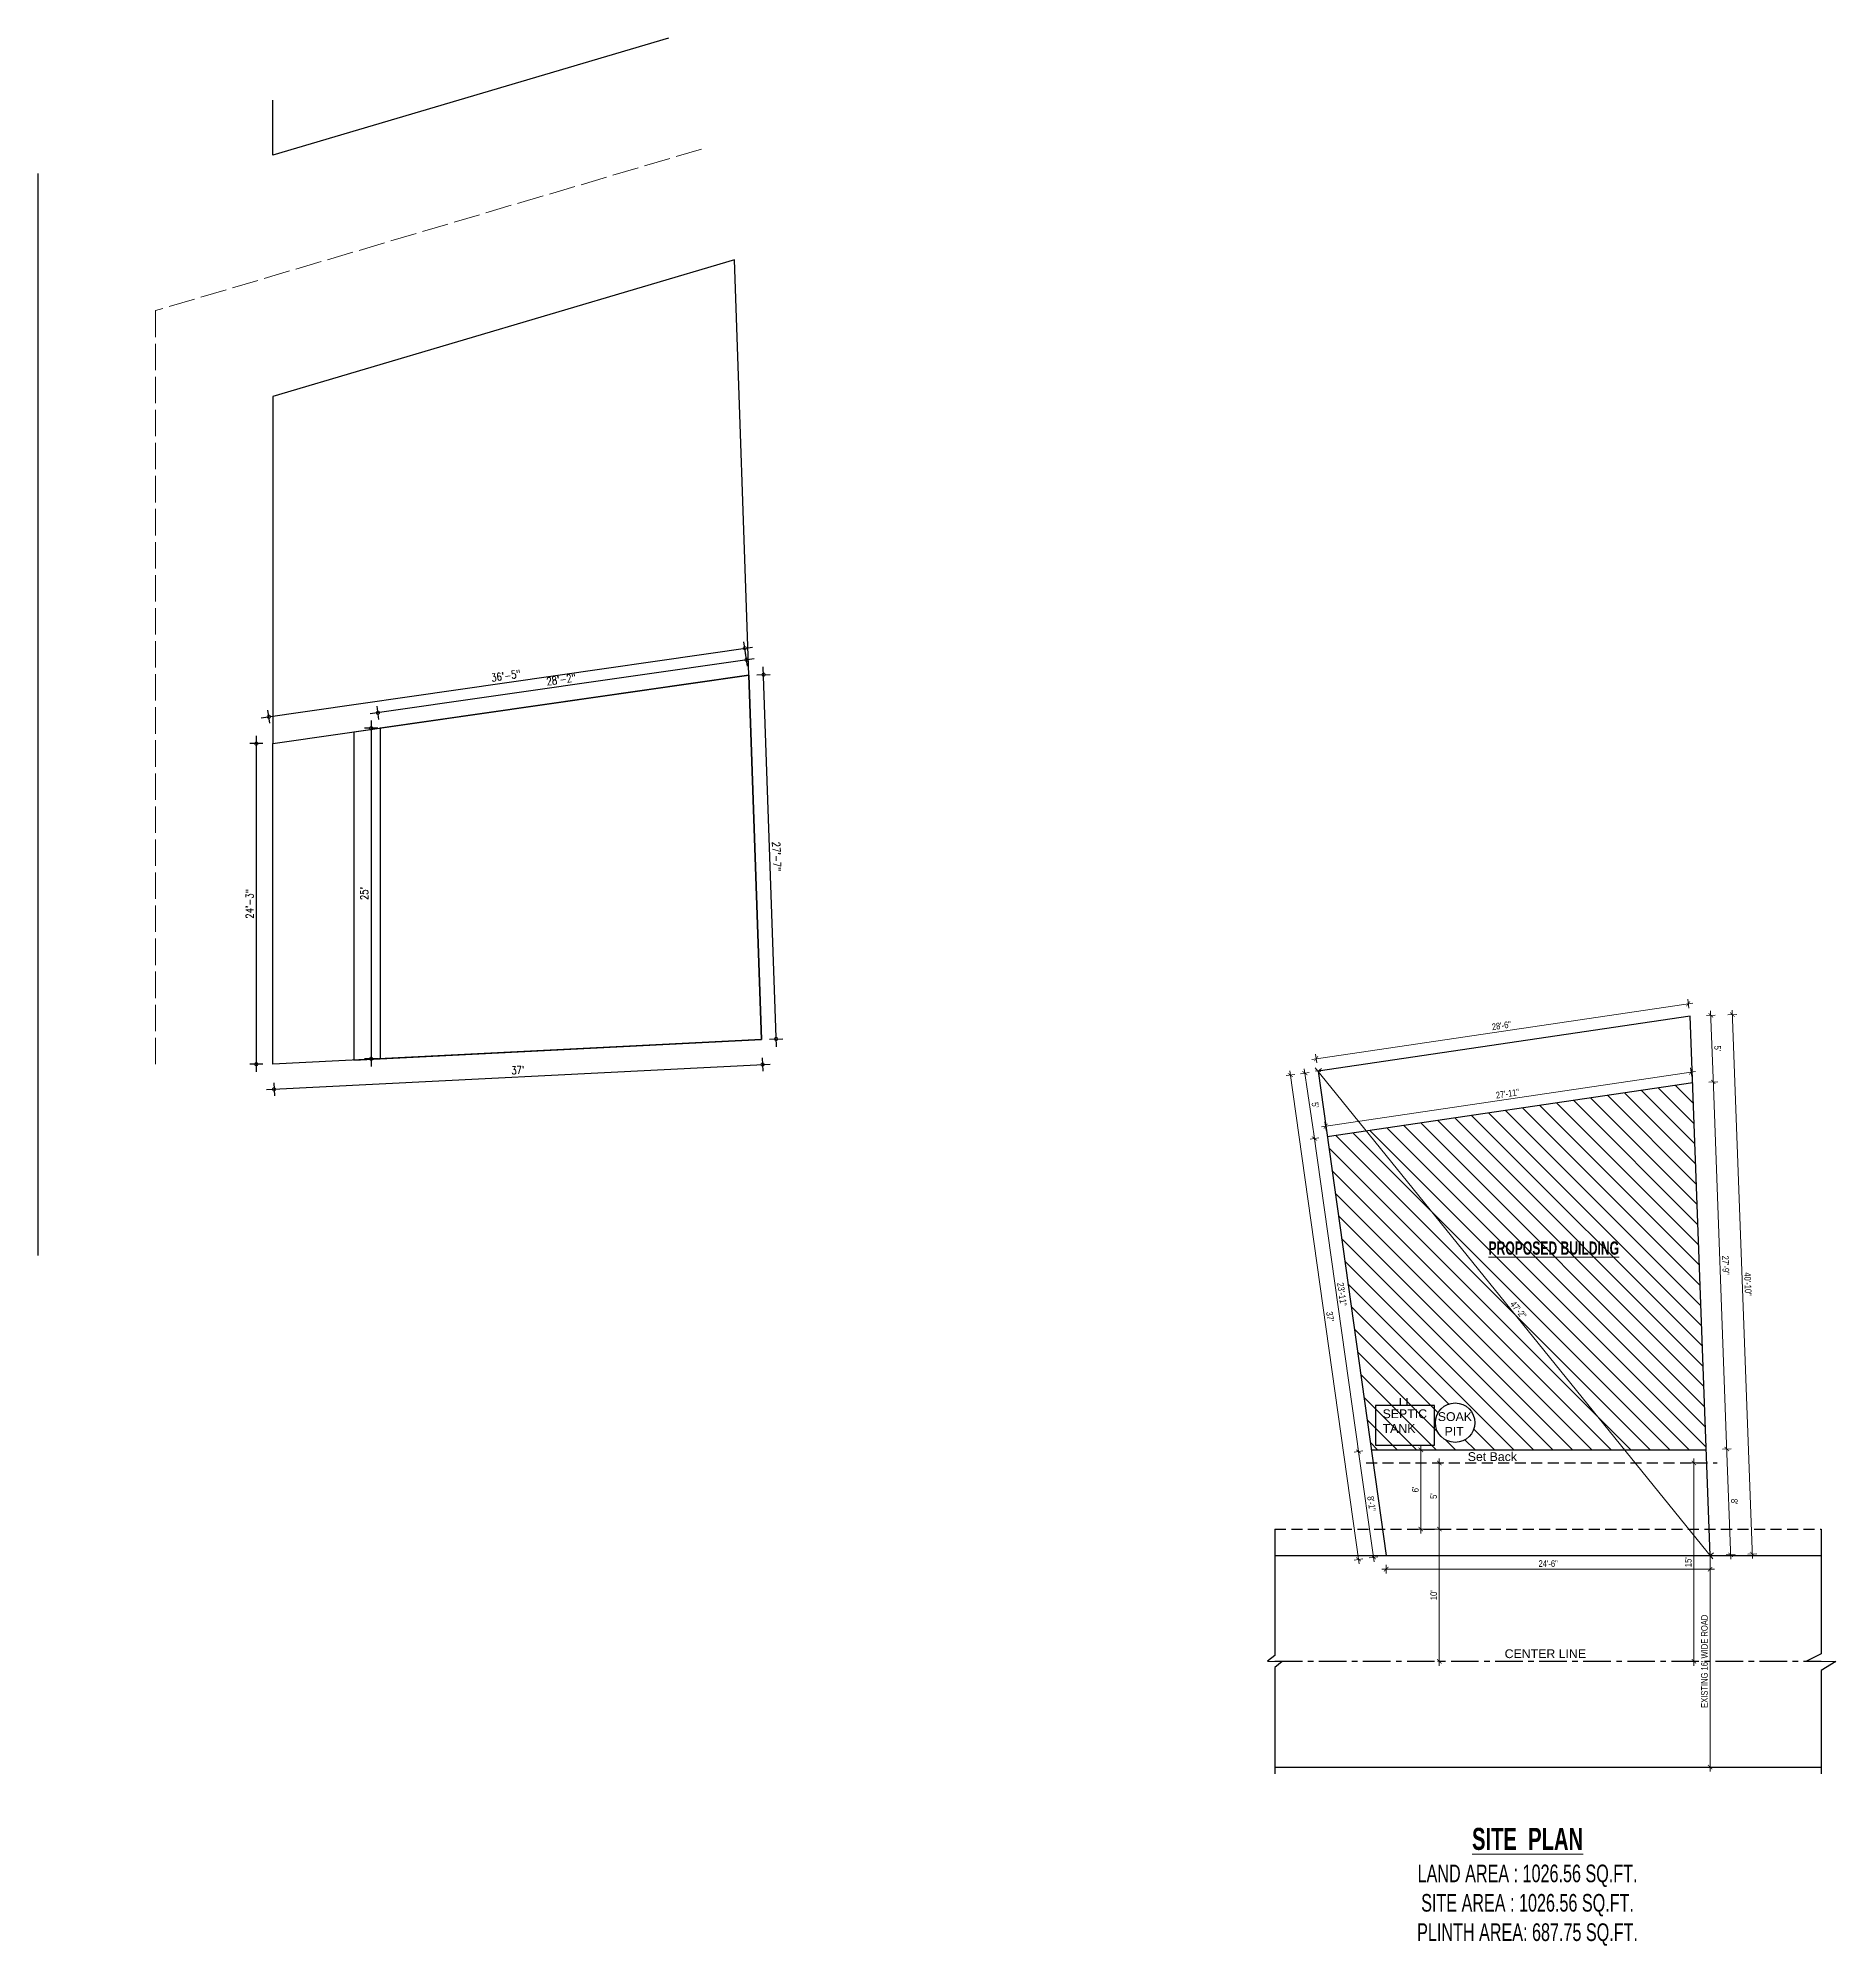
# Model space of a CAD drawing. Header units: inches. Extents: x -9985691 to 3643, y -3270716 to 4788.
# Drawn here: x -4976962 to -4975330, y -3267119 to -3265387 of the extents above; entities that cross this region are included whole.
import ezdxf

# ---------------------------------------------------------------- set-up
doc = ezdxf.new("R2010")
doc.units = ezdxf.units.IN
doc.header["$LTSCALE"] = 2
doc.header["$MEASUREMENT"] = 0
doc.header["$PDMODE"] = 34
for name, pattern in [('ACAD_ISO02W100', [15, 12, -3]), ('CENTER', [2, 1.25, -0.25, 0.25, -0.25]), ('HIDDEN', [0.375, 0.25, -0.125])]:
    doc.linetypes.add(name, pattern=pattern)
doc.layers.get('0').update_dxf_attribs({"linetype": 'CONTINUOUS'})
doc.layers.get('DEFPOINTS').update_dxf_attribs({"color": 141, "linetype": 'CONTINUOUS'})
doc.layers.add('A-Hatch', color=7, linetype='CONTINUOUS')
doc.layers.add('furniture', color=31, linetype='CONTINUOUS')
for name, color, linetype, lineweight in [('DIM 1-100', 4, 'CONTINUOUS', 13), ('HATCH', 60, 'ACAD_ISO02W100', 13), ('Text-100.w', 254, 'CONTINUOUS', 9), ('TEXTLAYER', 7, 'CONTINUOUS', 18), ('Toilet', 7, 'CONTINUOUS', 25), ('window', 4, 'CONTINUOUS', 13)]:
    doc.layers.add(name, color=color, linetype=linetype, lineweight=lineweight)
doc.styles.add('Arial', font='arial.ttf', dxfattribs={"width": 0.8, "height": 12})
doc.styles.add('ROMANS', font='Romans.shx', dxfattribs={"width": 0.8})
doc.styles.get("Standard").update_dxf_attribs({"font": 'ARIALN.TTF'})
doc.dimstyles.new('1 by 96', dxfattribs={"dimtxt": 6, "dimasz": 4, "dimexe": 4, "dimexo": 4, "dimgap": 2, "dimtad": 1, "dimdec": 0, "dimzin": 0, "dimdsep": 46, "dimlunit": 4, "dimtxsty": 'Standard', "dimblk": 'ARCHTICK', "dimcen": 0, "dimdle": 4, "dimadec": 0, "dimazin": 0, "dimtfac": 1, "dimtdec": 0, "dimtix": 1, "dimtofl": 0, "dimtmove": 1, "dimatfit": 3, "dimldrblk": 'ARCHTICK', "dimfxl": 4, "dimfxlon": 1, "dimtolj": 1, "dimtzin": 0, "dimlwd": -1, "dimlwe": -1, "dimarcsym": 0})
doc.dimstyles.new('8 SCALE', dxfattribs={"dimscale": 0, "dimtxt": 7, "dimasz": 6, "dimexe": 6, "dimexo": 2, "dimgap": 2, "dimtad": 1, "dimdec": 0, "dimzin": 0, "dimdsep": 46, "dimlunit": 4, "dimtxsty": 'ROMANS', "dimblk": 'DOTSMALL', "dimcen": 0, "dimdle": 7, "dimclrd": 8, "dimclre": 8, "dimclrt": 3, "dimadec": 0, "dimazin": 0, "dimtfac": 1, "dimtdec": 0, "dimtofl": 0, "dimtmove": 2, "dimatfit": 3, "dimfxl": 6, "dimfxlon": 1, "dimtolj": 1, "dimtzin": 0, "dimarcsym": 0})

# ---------------------------------------------------------------- blocks, each defined once
blk = doc.blocks.new('site')
at = {"ltscale": 0.5}
for p, q in [((-4984350.9, -3260666.1), (-4984710.3, -3260772.5)), ((-4984710.3, -3260772.5), (-4984710.3, -3260722.4)), ((-4984923.3, -3261771.1), (-4984923.3, -3260789))]:
    blk.add_line(p, q, dxfattribs=at)
at = {"layer": 'HATCH', "transparency": 33554661}
for p in [(-4984321.1, -3260766.8), (-4984816.8, -3261597.5)]:
    blk.add_line(p, (-4984816.8, -3260913.5), dxfattribs=at)
at = {"layer": 'window'}
for p, q in [((-4984291.3, -3260867.5), (-4984710.3, -3260991.5)), ((-4984266.8, -3261575), (-4984291.3, -3260867.5)), ((-4984710.3, -3261597.5), (-4984710.3, -3260991.5)), ((-4984710.3, -3261597.5), (-4984266.8, -3261575))]:
    blk.add_line(p, q, dxfattribs=at)
blk = doc.blocks.new('_DOTSMALL')
at = {"color": 0, "linetype": 'ByBlock', "const_width": 0.5}
blk.add_lwpolyline([(-0.0625, 0, 1), (0.0625, 0, 1)], format="xyb", close=True, dxfattribs=at)
blk = doc.blocks.new('*D614')
at = {"color": 8, "lineweight": -2, "ltscale": 0.5, "transparency": 16777216}
for p, q in [((-4976654.1, -3266013.3), (-4976666.1, -3266013.3)), ((-4976660.1, -3266006.3), (-4976660.1, -3266320.4)), ((-4976654.1, -3266313.4), (-4976666.1, -3266313.4))]:
    blk.add_line(p, q, dxfattribs=at)
at = {"layer": 'DEFPOINTS', "color": 0, "ltscale": 0.5, "transparency": 16777216}
for p in [(-4976651.9, -3266013.3), (-4976660.1, -3266313.4), (-4976651.9, -3266313.4)]:
    blk.add_point(p, dxfattribs=at)
at = {"color": 8, "lineweight": -2, "ltscale": 0.5, "transparency": 16777216, "xscale": 6, "yscale": 6, "zscale": 6}
for p, rotation in [((-4976660.1, -3266013.3), 90), ((-4976660.1, -3266313.4), 270)]:
    blk.add_blockref('_DOTSMALL', p, dxfattribs=dict(at, rotation=rotation))
at = {"color": 3, "ltscale": 0.5, "transparency": 16777216, "insert": (-4976666.3, -3266163.3), "char_height": 7, "attachment_point": 5, "rotation": 90, "style": 'ROMANS'}
blk.add_mtext("\\A1;25'", dxfattribs=at)
blk = doc.blocks.new('*D615')
at = {"color": 8, "lineweight": -2, "ltscale": 0.5, "transparency": 16777216}
for p, q in [((-4976312.4, -3265950.2), (-4976660.8, -3266000.3)), ((-4976318.4, -3265957.1), (-4976320.2, -3265945.2)), ((-4976653, -3266005.3), (-4976654.7, -3265993.4))]:
    blk.add_line(p, q, dxfattribs=at)
at = {"layer": 'DEFPOINTS', "color": 0, "ltscale": 0.5, "transparency": 16777216}
for p in [(-4976317.3, -3265965.2), (-4976653.9, -3265999.3), (-4976651.9, -3266013.3)]:
    blk.add_point(p, dxfattribs=at)
at = {"color": 8, "lineweight": -2, "ltscale": 0.5, "transparency": 16777216, "xscale": 6, "yscale": 6, "zscale": 6}
for p, rotation in [((-4976319.3, -3265951.2), 8.186252938484069), ((-4976653.9, -3265999.3), 188.1862529384841)]:
    blk.add_blockref('_DOTSMALL', p, dxfattribs=dict(at, rotation=rotation))
at = {"color": 3, "ltscale": 0.5, "transparency": 16777216, "insert": (-4976487.5, -3265969.1), "char_height": 7, "attachment_point": 5, "rotation": 8.1863, "style": 'ROMANS'}
blk.add_mtext('\\A1;28\'-2"', dxfattribs=at)
blk = doc.blocks.new('*D616')
at = {"color": 8, "lineweight": -2, "ltscale": 0.5, "transparency": 16777216}
for p, q in [((-4976764.3, -3266020.3), (-4976764.3, -3266325.3)), ((-4976758.3, -3266027.3), (-4976770.3, -3266027.3)), ((-4976758.3, -3266318.3), (-4976770.3, -3266318.3))]:
    blk.add_line(p, q, dxfattribs=at)
at = {"layer": 'DEFPOINTS', "color": 0, "ltscale": 0.5, "transparency": 16777216}
for p in [(-4976749.4, -3266027.3), (-4976764.3, -3266318.3), (-4976749.4, -3266318.3)]:
    blk.add_point(p, dxfattribs=at)
at = {"color": 8, "lineweight": -2, "ltscale": 0.5, "transparency": 16777216, "xscale": 6, "yscale": 6, "zscale": 6}
for p, rotation in [((-4976764.3, -3266027.3), 90), ((-4976764.3, -3266318.3), 270)]:
    blk.add_blockref('_DOTSMALL', p, dxfattribs=dict(at, rotation=rotation))
at = {"color": 3, "ltscale": 0.5, "transparency": 16777216, "insert": (-4976770.4, -3266172.8), "char_height": 7, "attachment_point": 5, "rotation": 90, "style": 'ROMANS'}
blk.add_mtext('\\A1;24\'-3"', dxfattribs=at)
blk = doc.blocks.new('*D617')
at = {"color": 8, "lineweight": -2, "ltscale": 0.5, "transparency": 16777216}
for p, q in [((-4976309.8, -3265964.9), (-4976297.8, -3265964.5)), ((-4976292.1, -3266302.4), (-4976304.1, -3265957.7)), ((-4976298.4, -3266295.6), (-4976286.4, -3266295.2))]:
    blk.add_line(p, q, dxfattribs=at)
at = {"layer": 'DEFPOINTS', "color": 0, "ltscale": 0.5, "transparency": 16777216}
for p in [(-4976317.3, -3265965.2), (-4976303.8, -3265964.7), (-4976305.8, -3266295.9)]:
    blk.add_point(p, dxfattribs=at)
at = {"color": 8, "lineweight": -2, "ltscale": 0.5, "transparency": 16777216, "xscale": 6, "yscale": 6, "zscale": 6}
for p, rotation in [((-4976303.8, -3265964.7), 91.98281161531402), ((-4976292.4, -3266295.4), 271.982811615314)]:
    blk.add_blockref('_DOTSMALL', p, dxfattribs=dict(at, rotation=rotation))
at = {"color": 3, "ltscale": 0.5, "transparency": 16777216, "insert": (-4976291.9, -3266129.8), "char_height": 7, "attachment_point": 5, "rotation": 271.9828, "style": 'ROMANS'}
blk.add_mtext('\\A1;27\'-7"', dxfattribs=at)
blk = doc.blocks.new('*D618')
at = {"color": 8, "lineweight": -2, "ltscale": 0.5, "transparency": 16777216}
for p, q in [((-4976305, -3266312.6), (-4976304.4, -3266324.6)), ((-4976755.2, -3266341.4), (-4976297.7, -3266318.3)), ((-4976748.5, -3266335.1), (-4976747.9, -3266347.1))]:
    blk.add_line(p, q, dxfattribs=at)
at = {"layer": 'DEFPOINTS', "color": 0, "ltscale": 0.5, "transparency": 16777216}
for p in [(-4976305.8, -3266295.9), (-4976749.4, -3266318.3), (-4976304.7, -3266318.6)]:
    blk.add_point(p, dxfattribs=at)
at = {"color": 8, "lineweight": -2, "ltscale": 0.5, "transparency": 16777216, "xscale": 6, "yscale": 6, "zscale": 6}
for p, rotation in [((-4976304.7, -3266318.6), 2.897018458875112), ((-4976748.2, -3266341.1), 182.8970184588751)]:
    blk.add_blockref('_DOTSMALL', p, dxfattribs=dict(at, rotation=rotation))
at = {"color": 3, "ltscale": 0.5, "transparency": 16777216, "insert": (-4976526.8, -3266323.7), "char_height": 7, "attachment_point": 5, "rotation": 2.897, "style": 'ROMANS'}
blk.add_mtext("\\A1;37'", dxfattribs=at)
blk = doc.blocks.new('*D619')
at = {"color": 8, "lineweight": -2, "ltscale": 0.5, "transparency": 16777216}
for p, q in [((-4976319.9, -3265946.7), (-4976321.7, -3265934.8)), ((-4976759.8, -3266003.9), (-4976313.9, -3265939.7)), ((-4976752, -3266008.8), (-4976753.7, -3265997))]:
    blk.add_line(p, q, dxfattribs=at)
at = {"layer": 'DEFPOINTS', "color": 0, "ltscale": 0.5, "transparency": 16777216}
for p in [(-4976320.8, -3265940.7), (-4976317.3, -3265965.2), (-4976749.4, -3266027.3)]:
    blk.add_point(p, dxfattribs=at)
at = {"color": 8, "lineweight": -2, "ltscale": 0.5, "transparency": 16777216, "xscale": 6, "yscale": 6, "zscale": 6}
for p, rotation in [((-4976320.8, -3265940.7), 8.18625293848243), ((-4976752.9, -3266002.9), 188.1862529384825)]:
    blk.add_blockref('_DOTSMALL', p, dxfattribs=dict(at, rotation=rotation))
at = {"color": 3, "ltscale": 0.5, "transparency": 16777216, "insert": (-4976537.7, -3265965.7), "char_height": 7, "attachment_point": 5, "rotation": 8.1863, "style": 'ROMANS'}
blk.add_mtext('\\A1;36\'-5"', dxfattribs=at)
blk = doc.blocks.new('_ArchTick')
at = {"color": 0, "linetype": 'ByBlock', "const_width": 0.15}
blk.add_lwpolyline([(-0.5, -0.5), (0.5, 0.5)], dxfattribs=at)
blk = doc.blocks.new('*D1259')
at = {"layer": 'DEFPOINTS', "color": 0, "ltscale": 0.5, "transparency": 16777216}
for p in [(-4975680.9, -3266307), (-4975812.4, -3266326.4), (-4975672.1, -3266366.3)]:
    blk.add_point(p, dxfattribs=at)
at = {"layer": 'DIM 1-100', "color": 0, "ltscale": 0.5, "transparency": 16777216}
for p, q in [((-4975808.4, -3266325.8), (-4975816.3, -3266327)), ((-4975803, -3266389.7), (-4975813, -3266322.5)), ((-4975799.7, -3266385.2), (-4975807.6, -3266386.4))]:
    blk.add_line(p, q, dxfattribs=at)
at = {"layer": 'DIM 1-100', "color": 0, "ltscale": 0.5, "transparency": 16777216, "xscale": 4, "yscale": 4, "zscale": 4}
for p, rotation in [((-4975812.4, -3266326.4), 98.40388065627104), ((-4975803.6, -3266385.8), 278.403880656271)]:
    blk.add_blockref('_ArchTick', p, dxfattribs=dict(at, rotation=rotation))
at = {"layer": 'DIM 1-100', "color": 0, "ltscale": 0.5, "transparency": 16777216, "insert": (-4975803, -3266355.4), "char_height": 6, "attachment_point": 5, "rotation": 278.4039}
blk.add_mtext("\\A1;5'", dxfattribs=at)
blk = doc.blocks.new('*D1260')
at = {"layer": 'DEFPOINTS', "color": 0, "ltscale": 0.5, "transparency": 16777216}
for p in [(-4975696, -3266680.3), (-4975702, -3266740.3), (-4975690.3, -3266740.3)]:
    blk.add_point(p, dxfattribs=at)
at = {"layer": 'DIM 1-100', "color": 0, "ltscale": 0.5, "transparency": 16777216}
for p, q in [((-4975692, -3266680.3), (-4975686.3, -3266680.3)), ((-4975690.3, -3266676.3), (-4975690.3, -3266744.3)), ((-4975694.3, -3266740.3), (-4975686.3, -3266740.3))]:
    blk.add_line(p, q, dxfattribs=at)
at = {"layer": 'DIM 1-100', "color": 0, "ltscale": 0.5, "transparency": 16777216, "xscale": 4, "yscale": 4, "zscale": 4}
for p, rotation in [((-4975690.3, -3266680.3), 90), ((-4975690.3, -3266740.3), 270)]:
    blk.add_blockref('_ArchTick', p, dxfattribs=dict(at, rotation=rotation))
at = {"layer": 'DIM 1-100', "color": 0, "ltscale": 0.5, "transparency": 16777216, "insert": (-4975695.4, -3266710.3), "char_height": 6, "attachment_point": 5, "rotation": 90}
blk.add_mtext("\\A1;5'", dxfattribs=at)
blk = doc.blocks.new('*D1261')
at = {"layer": 'DEFPOINTS', "color": 0, "ltscale": 0.5, "transparency": 16777216}
for p in [(-4975444.5, -3266764.3), (-4975444.5, -3266956.3), (-4975444.5, -3266956.3)]:
    blk.add_point(p, dxfattribs=at)
at = {"layer": 'DIM 1-100', "color": 0, "ltscale": 0.5, "transparency": 16777216}
for p, q in [((-4975444.5, -3266764.3), (-4975448.5, -3266764.3)), ((-4975444.5, -3266760.3), (-4975444.5, -3266960.3)), ((-4975444.5, -3266956.3), (-4975448.5, -3266956.3))]:
    blk.add_line(p, q, dxfattribs=at)
at = {"layer": 'DIM 1-100', "color": 0, "ltscale": 0.5, "transparency": 16777216, "xscale": 4, "yscale": 4, "zscale": 4}
for p, rotation in [((-4975444.5, -3266764.3), 90), ((-4975444.5, -3266956.3), 270)]:
    blk.add_blockref('_ArchTick', p, dxfattribs=dict(at, rotation=rotation))
at = {"layer": 'DIM 1-100', "color": 0, "ltscale": 0.5, "transparency": 16777216, "insert": (-4975449.6, -3266860.3), "char_height": 6, "attachment_point": 5, "rotation": 90}
blk.add_mtext("\\A1;EXISTING 16' WIDE ROAD", dxfattribs=at)
blk = doc.blocks.new('*D1262')
at = {"layer": 'DEFPOINTS', "color": 0, "ltscale": 0.5, "transparency": 16777216}
for p in [(-4975800.4, -3266324.7), (-4975763.6, -3266767.8), (-4975738.5, -3266764.3)]:
    blk.add_point(p, dxfattribs=at)
at = {"layer": 'DIM 1-100', "color": 0, "ltscale": 0.5, "transparency": 16777216}
for p, q in [((-4975821.5, -3266327.6), (-4975829.5, -3266328.7)), ((-4975826.1, -3266324.2), (-4975763, -3266771.8)), ((-4975759.6, -3266767.3), (-4975767.5, -3266768.4))]:
    blk.add_line(p, q, dxfattribs=at)
at = {"layer": 'DIM 1-100', "color": 0, "ltscale": 0.5, "transparency": 16777216, "xscale": 4, "yscale": 4, "zscale": 4}
for p, rotation in [((-4975825.5, -3266328.2), 98.01894551891075), ((-4975763.6, -3266767.8), 278.0189455189108)]:
    blk.add_blockref('_ArchTick', p, dxfattribs=dict(at, rotation=rotation))
at = {"layer": 'DIM 1-100', "color": 0, "ltscale": 0.5, "transparency": 16777216, "insert": (-4975789.5, -3266547.3), "char_height": 6, "attachment_point": 5, "rotation": 278.0189}
blk.add_mtext("\\A1;37'", dxfattribs=at)
blk = doc.blocks.new('*D1263')
at = {"layer": 'DEFPOINTS', "color": 0, "ltscale": 0.5, "transparency": 16777216}
for p in [(-4975462.6, -3266274.7), (-4975802.1, -3266313.3), (-4975800.4, -3266324.7)]:
    blk.add_point(p, dxfattribs=at)
at = {"layer": 'DIM 1-100', "color": 0, "ltscale": 0.5, "transparency": 16777216}
for p, q in [((-4975460.3, -3266262.8), (-4975806.1, -3266313.9)), ((-4975463.7, -3266267.3), (-4975464.8, -3266259.4)), ((-4975801.5, -3266317.2), (-4975802.7, -3266309.3))]:
    blk.add_line(p, q, dxfattribs=at)
at = {"layer": 'DIM 1-100', "color": 0, "ltscale": 0.5, "transparency": 16777216, "xscale": 4, "yscale": 4, "zscale": 4}
for p, rotation in [((-4975464.3, -3266263.4), 8.403880655819602), ((-4975802.1, -3266313.3), 188.4038806558196)]:
    blk.add_blockref('_ArchTick', p, dxfattribs=dict(at, rotation=rotation))
at = {"layer": 'DIM 1-100', "color": 0, "ltscale": 0.5, "transparency": 16777216, "insert": (-4975633.9, -3266283.3), "char_height": 6, "attachment_point": 5, "rotation": 8.4039}
blk.add_mtext('\\A1;28\'-6"', dxfattribs=at)
blk = doc.blocks.new('*D1264')
at = {"layer": 'DEFPOINTS', "color": 0, "ltscale": 0.5, "transparency": 16777216}
for p in [(-4975738.5, -3266764.3), (-4975444.5, -3266764.3), (-4975444.5, -3266776.7)]:
    blk.add_point(p, dxfattribs=at)
at = {"layer": 'DIM 1-100', "color": 0, "ltscale": 0.5, "transparency": 16777216}
for p, q in [((-4975742.5, -3266776.7), (-4975440.5, -3266776.7)), ((-4975738.5, -3266772.7), (-4975738.5, -3266780.7)), ((-4975444.5, -3266772.7), (-4975444.5, -3266780.7))]:
    blk.add_line(p, q, dxfattribs=at)
at = {"layer": 'DIM 1-100', "color": 0, "ltscale": 0.5, "transparency": 16777216, "xscale": 4, "yscale": 4, "zscale": 4, "rotation": 180}
blk.add_blockref('_ArchTick', (-4975738.5, -3266776.7), dxfattribs=at)
at = {"layer": 'DIM 1-100', "color": 0, "ltscale": 0.5, "transparency": 16777216, "xscale": 4, "yscale": 4, "zscale": 4}
blk.add_blockref('_ArchTick', (-4975444.5, -3266776.7), dxfattribs=at)
at = {"layer": 'DIM 1-100', "color": 0, "ltscale": 0.5, "transparency": 16777216, "insert": (-4975591.5, -3266771.6), "char_height": 6, "attachment_point": 5}
blk.add_mtext('\\A1;24\'-6"', dxfattribs=at)
blk = doc.blocks.new('*D1265')
at = {"layer": 'DEFPOINTS', "color": 0, "ltscale": 0.5, "transparency": 16777216}
for p in [(-4975462.6, -3266274.7), (-4975424.3, -3266273.3), (-4975444.5, -3266764.3)]:
    blk.add_point(p, dxfattribs=at)
at = {"layer": 'DIM 1-100', "color": 0, "ltscale": 0.5, "transparency": 16777216}
for p, q in [((-4975428.3, -3266273.5), (-4975420.3, -3266273.2)), ((-4975406, -3266766.9), (-4975424.4, -3266269.3)), ((-4975410.2, -3266763), (-4975402.2, -3266762.7))]:
    blk.add_line(p, q, dxfattribs=at)
at = {"layer": 'DIM 1-100', "color": 0, "ltscale": 0.5, "transparency": 16777216, "xscale": 4, "yscale": 4, "zscale": 4}
for p, rotation in [((-4975424.3, -3266273.3), 92.11435361988238), ((-4975406.2, -3266762.9), 272.1143536198824)]:
    blk.add_blockref('_ArchTick', p, dxfattribs=dict(at, rotation=rotation))
at = {"layer": 'DIM 1-100', "color": 0, "ltscale": 0.5, "transparency": 16777216, "insert": (-4975410.2, -3266517.9), "char_height": 6, "attachment_point": 5, "rotation": 272.1144}
blk.add_mtext('\\A1;40\'-10"', dxfattribs=at)
blk = doc.blocks.new('*D1266')
at = {"layer": 'DEFPOINTS', "color": 0, "ltscale": 0.5, "transparency": 16777216}
for p in [(-4975441.6, -3266334.4), (-4975460.3, -3266335.1), (-4975448, -3266668.3)]:
    blk.add_point(p, dxfattribs=at)
at = {"layer": 'DIM 1-100', "color": 0, "ltscale": 0.5, "transparency": 16777216}
for p, q in [((-4975445.6, -3266334.5), (-4975437.6, -3266334.2)), ((-4975429.2, -3266671.6), (-4975441.8, -3266330.4)), ((-4975433.3, -3266667.8), (-4975425.3, -3266667.5))]:
    blk.add_line(p, q, dxfattribs=at)
at = {"layer": 'DIM 1-100', "color": 0, "ltscale": 0.5, "transparency": 16777216, "xscale": 4, "yscale": 4, "zscale": 4}
for p, rotation in [((-4975441.6, -3266334.4), 92.11435361988767), ((-4975429.3, -3266667.6), 272.1143536198877)]:
    blk.add_blockref('_ArchTick', p, dxfattribs=dict(at, rotation=rotation))
at = {"layer": 'DIM 1-100', "color": 0, "ltscale": 0.5, "transparency": 16777216, "insert": (-4975430.4, -3266500.8), "char_height": 6, "attachment_point": 5, "rotation": 272.1144}
blk.add_mtext('\\A1;27\'-9"', dxfattribs=at)
blk = doc.blocks.new('*D1267')
at = {"layer": 'DEFPOINTS', "color": 0, "ltscale": 0.5, "transparency": 16777216}
for p in [(-4975792.1, -3266384.1), (-4975763.7, -3266669.9), (-4975752, -3266668.3)]:
    blk.add_point(p, dxfattribs=at)
at = {"layer": 'DIM 1-100', "color": 0, "ltscale": 0.5, "transparency": 16777216}
for p, q in [((-4975799.7, -3266385.1), (-4975807.7, -3266386.3)), ((-4975804.3, -3266381.7), (-4975763.1, -3266673.9)), ((-4975759.7, -3266669.4), (-4975767.6, -3266670.5))]:
    blk.add_line(p, q, dxfattribs=at)
at = {"layer": 'DIM 1-100', "color": 0, "ltscale": 0.5, "transparency": 16777216, "xscale": 4, "yscale": 4, "zscale": 4}
for p, rotation in [((-4975803.7, -3266385.7), 98.01894551889016), ((-4975763.7, -3266669.9), 278.0189455188902)]:
    blk.add_blockref('_ArchTick', p, dxfattribs=dict(at, rotation=rotation))
at = {"layer": 'DIM 1-100', "color": 0, "ltscale": 0.5, "transparency": 16777216, "insert": (-4975778.7, -3266527.1), "char_height": 6, "attachment_point": 5, "rotation": 278.0189}
blk.add_mtext('\\A1;23\'-11"', dxfattribs=at)
blk = doc.blocks.new('*D1268')
at = {"layer": 'DEFPOINTS', "color": 0, "ltscale": 0.5, "transparency": 16777216}
for p in [(-4975752, -3266668.3), (-4975750.1, -3266765.9), (-4975738.5, -3266764.3)]:
    blk.add_point(p, dxfattribs=at)
at = {"layer": 'DIM 1-100', "color": 0, "ltscale": 0.5, "transparency": 16777216}
for p, q in [((-4975759.7, -3266669.4), (-4975767.6, -3266670.5)), ((-4975764.2, -3266666), (-4975749.6, -3266769.9)), ((-4975746.2, -3266765.4), (-4975754.1, -3266766.5))]:
    blk.add_line(p, q, dxfattribs=at)
at = {"layer": 'DIM 1-100', "color": 0, "ltscale": 0.5, "transparency": 16777216, "xscale": 4, "yscale": 4, "zscale": 4}
for p, rotation in [((-4975763.7, -3266669.9), 98.01894551879528), ((-4975750.1, -3266765.9), 278.0189455187953)]:
    blk.add_blockref('_ArchTick', p, dxfattribs=dict(at, rotation=rotation))
at = {"layer": 'DIM 1-100', "color": 0, "ltscale": 0.5, "transparency": 16777216, "insert": (-4975751.9, -3266717.2), "char_height": 6, "attachment_point": 5, "rotation": 278.0189}
blk.add_mtext('\\A1;8\'-1"', dxfattribs=at)
blk = doc.blocks.new('*D1269')
at = {"layer": 'DEFPOINTS', "color": 0, "ltscale": 0.5, "transparency": 16777216}
for p in [(-4975448, -3266668.3), (-4975444.5, -3266764.3), (-4975425.8, -3266763.6)]:
    blk.add_point(p, dxfattribs=at)
at = {"layer": 'DIM 1-100', "color": 0, "ltscale": 0.5, "transparency": 16777216}
for p, q in [((-4975429.5, -3266663.6), (-4975425.6, -3266767.6)), ((-4975433.3, -3266667.8), (-4975425.3, -3266667.5)), ((-4975429.8, -3266763.8), (-4975421.8, -3266763.5))]:
    blk.add_line(p, q, dxfattribs=at)
at = {"layer": 'DIM 1-100', "color": 0, "ltscale": 0.5, "transparency": 16777216, "xscale": 4, "yscale": 4, "zscale": 4}
for p, rotation in [((-4975429.3, -3266667.6), 92.11435362001062), ((-4975425.8, -3266763.6), 272.1143536200106)]:
    blk.add_blockref('_ArchTick', p, dxfattribs=dict(at, rotation=rotation))
at = {"layer": 'DIM 1-100', "color": 0, "ltscale": 0.5, "transparency": 16777216, "insert": (-4975422.5, -3266715.4), "char_height": 6, "attachment_point": 5, "rotation": 272.1144}
blk.add_mtext("\\A1;8'", dxfattribs=at)
blk = doc.blocks.new('*D1270')
at = {"layer": 'DEFPOINTS', "color": 0, "ltscale": 0.5, "transparency": 16777216}
for p in [(-4975462.6, -3266274.7), (-4975443.8, -3266274), (-4975460.3, -3266335.1)]:
    blk.add_point(p, dxfattribs=at)
at = {"layer": 'DIM 1-100', "color": 0, "ltscale": 0.5, "transparency": 16777216}
for p, q in [((-4975447.8, -3266274.2), (-4975439.8, -3266273.9)), ((-4975441.5, -3266338.4), (-4975444, -3266270)), ((-4975445.6, -3266334.5), (-4975437.6, -3266334.2))]:
    blk.add_line(p, q, dxfattribs=at)
at = {"layer": 'DIM 1-100', "color": 0, "ltscale": 0.5, "transparency": 16777216, "xscale": 4, "yscale": 4, "zscale": 4}
for p, rotation in [((-4975443.8, -3266274), 92.11435362001062), ((-4975441.6, -3266334.4), 272.1143536200106)]:
    blk.add_blockref('_ArchTick', p, dxfattribs=dict(at, rotation=rotation))
at = {"layer": 'DIM 1-100', "color": 0, "ltscale": 0.5, "transparency": 16777216, "insert": (-4975437.7, -3266304), "char_height": 6, "attachment_point": 5, "rotation": 272.1144}
blk.add_mtext("\\A1;5'", dxfattribs=at)
blk = doc.blocks.new('*D1271')
at = {"layer": 'DEFPOINTS', "color": 0, "ltscale": 0.5, "transparency": 16777216}
for p in [(-4975460.3, -3266335.1), (-4975793.5, -3266374.5), (-4975792.1, -3266384.1)]:
    blk.add_point(p, dxfattribs=at)
at = {"layer": 'DIM 1-100', "color": 0, "ltscale": 0.5, "transparency": 16777216}
for p, q in [((-4975457.8, -3266324.9), (-4975797.4, -3266375.1)), ((-4975461.2, -3266329.4), (-4975462.4, -3266321.5)), ((-4975792.9, -3266378.4), (-4975794.1, -3266370.5))]:
    blk.add_line(p, q, dxfattribs=at)
at = {"layer": 'DIM 1-100', "color": 0, "ltscale": 0.5, "transparency": 16777216, "xscale": 4, "yscale": 4, "zscale": 4}
for p, rotation in [((-4975461.8, -3266325.5), 8.403880655919362), ((-4975793.5, -3266374.5), 188.4038806559193)]:
    blk.add_blockref('_ArchTick', p, dxfattribs=dict(at, rotation=rotation))
at = {"layer": 'DIM 1-100', "color": 0, "ltscale": 0.5, "transparency": 16777216, "insert": (-4975628.4, -3266345), "char_height": 6, "attachment_point": 5, "rotation": 8.4039}
blk.add_mtext('\\A1;27\'-11"', dxfattribs=at)
blk = doc.blocks.new('*D1275')
at = {"layer": 'DEFPOINTS', "color": 0, "ltscale": 0.5, "transparency": 16777216}
for p in [(-4975800.4, -3266324.7), (-4975800.4, -3266324.7), (-4975444.5, -3266764.3)]:
    blk.add_point(p, dxfattribs=at)
at = {"layer": 'DIM 1-100', "color": 0, "ltscale": 0.5, "transparency": 16777216}
for p, q in [((-4975442, -3266767.4), (-4975803, -3266321.5)), ((-4975800.4, -3266324.7), (-4975797.3, -3266322.1)), ((-4975444.5, -3266764.3), (-4975441.4, -3266761.8))]:
    blk.add_line(p, q, dxfattribs=at)
at = {"layer": 'DIM 1-100', "color": 0, "ltscale": 0.5, "transparency": 16777216, "xscale": 4, "yscale": 4, "zscale": 4}
for p, rotation in [((-4975800.4, -3266324.7), 128.9929455860294), ((-4975444.5, -3266764.3), 308.9929455860294)]:
    blk.add_blockref('_ArchTick', p, dxfattribs=dict(at, rotation=rotation))
at = {"layer": 'DIM 1-100', "color": 0, "ltscale": 0.5, "transparency": 16777216, "insert": (-4975618.6, -3266541.3), "char_height": 6, "attachment_point": 5, "rotation": 308.9929}
blk.add_mtext('\\A1;47\'-2"', dxfattribs=at)
blk = doc.blocks.new('*D1272')
at = {"layer": 'DEFPOINTS', "color": 0, "ltscale": 0.5, "transparency": 16777216}
for p in [(-4975591.6, -3266680.3), (-4975459.2, -3266680.3), (-4975591.6, -3266860.3)]:
    blk.add_point(p, dxfattribs=at)
at = {"layer": 'DIM 1-100', "color": 0, "ltscale": 0.5, "transparency": 16777216}
for p, q in [((-4975463.2, -3266680.3), (-4975455.2, -3266680.3)), ((-4975459.2, -3266864.3), (-4975459.2, -3266676.3)), ((-4975463.2, -3266860.3), (-4975455.2, -3266860.3))]:
    blk.add_line(p, q, dxfattribs=at)
at = {"layer": 'DIM 1-100', "color": 0, "ltscale": 0.5, "transparency": 16777216, "xscale": 4, "yscale": 4, "zscale": 4}
for p, rotation in [((-4975459.2, -3266680.3), 90), ((-4975459.2, -3266860.3), 270)]:
    blk.add_blockref('_ArchTick', p, dxfattribs=dict(at, rotation=rotation))
at = {"layer": 'DIM 1-100', "color": 0, "ltscale": 0.5, "transparency": 16777216, "insert": (-4975464.3, -3266770.3), "char_height": 6, "attachment_point": 5, "rotation": 90}
blk.add_mtext("\\A1;15'", dxfattribs=at)
blk = doc.blocks.new('*D1273')
at = {"layer": 'DEFPOINTS', "color": 0, "ltscale": 0.5, "transparency": 16777216}
for p in [(-4975702, -3266740.3), (-4975696, -3266860.3), (-4975690.3, -3266860.3)]:
    blk.add_point(p, dxfattribs=at)
at = {"layer": 'DIM 1-100', "color": 0, "ltscale": 0.5, "transparency": 16777216}
for p, q in [((-4975694.3, -3266740.3), (-4975686.3, -3266740.3)), ((-4975690.3, -3266736.3), (-4975690.3, -3266864.3)), ((-4975692, -3266860.3), (-4975686.3, -3266860.3))]:
    blk.add_line(p, q, dxfattribs=at)
at = {"layer": 'DIM 1-100', "color": 0, "ltscale": 0.5, "transparency": 16777216, "xscale": 4, "yscale": 4, "zscale": 4}
for p, rotation in [((-4975690.3, -3266740.3), 90), ((-4975690.3, -3266860.3), 270)]:
    blk.add_blockref('_ArchTick', p, dxfattribs=dict(at, rotation=rotation))
at = {"layer": 'DIM 1-100', "color": 0, "ltscale": 0.5, "transparency": 16777216, "insert": (-4975695.4, -3266800.3), "char_height": 6, "attachment_point": 5, "rotation": 90}
blk.add_mtext("\\A1;10'", dxfattribs=at)
blk = doc.blocks.new('*D1274')
at = {"layer": 'DEFPOINTS', "color": 0, "ltscale": 0.5, "transparency": 16777216}
for p in [(-4975741.9, -3266668.3), (-4975707.1, -3266668.3), (-4975741.9, -3266740.3)]:
    blk.add_point(p, dxfattribs=at)
at = {"layer": 'DIM 1-100', "color": 0, "ltscale": 0.5, "transparency": 16777216}
for p, q in [((-4975711.1, -3266668.3), (-4975703.1, -3266668.3)), ((-4975707.1, -3266744.3), (-4975707.1, -3266664.3)), ((-4975711.1, -3266740.3), (-4975703.1, -3266740.3))]:
    blk.add_line(p, q, dxfattribs=at)
at = {"layer": 'DIM 1-100', "color": 0, "ltscale": 0.5, "transparency": 16777216, "xscale": 4, "yscale": 4, "zscale": 4}
for p, rotation in [((-4975707.1, -3266668.3), 90), ((-4975707.1, -3266740.3), 270)]:
    blk.add_blockref('_ArchTick', p, dxfattribs=dict(at, rotation=rotation))
at = {"layer": 'DIM 1-100', "color": 0, "ltscale": 0.5, "transparency": 16777216, "insert": (-4975712.1, -3266704.3), "char_height": 6, "attachment_point": 5, "rotation": 90}
blk.add_mtext("\\A1;6'", dxfattribs=at)

msp = doc.modelspace()

# ---------------------------------------------------------------- hatches: boundary and pattern name
at = {"layer": 'A-Hatch'}
h = msp.add_hatch(dxfattribs=at)
h.set_pattern_fill('ANSI31', color=256, scale=100, angle=-90)
h.set_pattern_definition([(315, (34720.86, -4145.239), (8.838834765, 8.838834765), [])])
h.paths.add_polyline_path([(-4975460.3, -3266335.1), (-4975792.1, -3266384.1), (-4975752, -3266668.3), (-4975448, -3266668.3)])
h.paths.add_polyline_path([(-4975658.1, -3266643.7, -1), (-4975693.9, -3266643.7, -1)], flags=16)
h.paths.add_polyline_path([(-4975629.8, -3266537.4), (-4975616.9, -3266553.3), (-4975607.2, -3266545.5), (-4975620.1, -3266529.5)], flags=24)
h.paths.add_polyline_path([(-4975694.2, -3266660.1), (-4975659.2, -3266660.1), (-4975659.2, -3266630.3), (-4975694.2, -3266630.3)], flags=24)
h.paths.add_polyline_path([(-4975744.3, -3266657.4), (-4975700, -3266657.4), (-4975700, -3266627.6), (-4975744.3, -3266627.6)], flags=24)
h.paths.add_polyline_path([(-4975648.7, -3266497.8), (-4975524.2, -3266497.8), (-4975524.2, -3266472.7), (-4975648.7, -3266472.7)], flags=24)

# ---------------------------------------------------------------- linework, layer by layer
at = {"ltscale": 0.5}
for p, q in [((-4976675.9, -3266016.8), (-4976675.9, -3266314.6)), ((-4976651.9, -3266013.3), (-4976651.9, -3266313.4)), ((-4975462.6, -3266274.7), (-4975800.4, -3266324.7)), ((-4975444.5, -3266764.3), (-4975462.6, -3266274.7)), ((-4975800.4, -3266324.7), (-4975738.5, -3266764.3)), ((-4975460.3, -3266335.1), (-4975792.1, -3266384.1)), ((-4975752, -3266668.3), (-4975448, -3266668.3)), ((-4975839.6, -3266764.3), (-4975343.7, -3266764.3)), ((-4975738.5, -3266764.3), (-4975444.5, -3266764.3)), ((-4975839.6, -3266956.3), (-4975343.7, -3266956.3))]:
    msp.add_line(p, q, dxfattribs=at)
for points in [[(-4976330.3, -3265588.3), (-4976749.4, -3265712.3), (-4976749.4, -3266027.3), (-4976317.3, -3265965.2)], [(-4976317.3, -3265965.2), (-4976675.9, -3266016.8), (-4976675.9, -3266314.6), (-4976305.8, -3266295.9)], [(-4976317.3, -3265965.2), (-4976651.9, -3266013.3), (-4976651.9, -3266313.4), (-4976305.8, -3266295.9)]]:
    msp.add_lwpolyline(points, close=True, dxfattribs=at)
msp.add_lwpolyline([(-4976749.4, -3266027.3), (-4976317.3, -3265965.2), (-4976305.8, -3266295.9), (-4976749.4, -3266318.3), (-4976749.4, -3266027.3)], dxfattribs=at)
at = {"linetype": 'Continuous', "ltscale": 0.5}
for points in [[(-4975839.6, -3266740.3), (-4975839.6, -3266854.9), (-4975846.4, -3266860.2), (-4975833, -3266860.4), (-4975839.6, -3266865.9), (-4975839.6, -3266962.3)], [(-4975343.7, -3266740.3), (-4975343.7, -3266853.4), (-4975357, -3266860.2), (-4975330.3, -3266860.4), (-4975343.7, -3266868.7), (-4975343.7, -3266962.3)]]:
    msp.add_lwpolyline(points, dxfattribs=at)
at = {"layer": 'furniture', "ltscale": 7}
for p, q in [((-4975725.5, -3266628.1), (-4975725.5, -3266621.3)), ((-4975719.5, -3266628.1), (-4975719.5, -3266621.3))]:
    msp.add_line(p, q, dxfattribs=at)
msp.add_lwpolyline([(-4975694.7, -3266664.1), (-4975694.7, -3266628.1), (-4975748.3, -3266628.1), (-4975748.3, -3266664.1)], close=True, dxfattribs=at)
msp.add_circle((-4975676, -3266643.7), 17.9, dxfattribs=at)
at = {"layer": 'Toilet', "linetype": 'HIDDEN', "ltscale": 20}
for p, q in [((-4975756.8, -3266680.3), (-4975438, -3266680.3)), ((-4975839.6, -3266740.3), (-4975343.7, -3266740.3))]:
    msp.add_line(p, q, dxfattribs=at)
at = {"layer": 'Toilet', "linetype": 'CENTER', "ltscale": 10}
msp.add_line((-4975839.6, -3266860.3), (-4975343.7, -3266860.3), dxfattribs=at)

# ---------------------------------------------------------------- block references
msp.add_blockref('site', (7960.9, -4720.8))

# ---------------------------------------------------------------- texts
at = {"layer": 'Text-100.w', "width": 569.102, "attachment_point": 2, "style": 'Arial'}
for s, insert, char_height in [('\\A1;{\\fArial Narrow|b1|i0|c0|p34;\\LPROPOSED BUILDING}', (-4975586.4, -3266479.2), 12), ('\\A1;{\\fArial Narrow|b1|i0|c0|p34;\\LSITE  PLAN\\P\\fArial Narrow|b0|i0|c0|p34;\\H0.8x;\\lLAND AREA : 1026.56 SQ.FT.\\PSITE AREA : 1026.56 SQ.FT.\\PPLINTH AREA: 687.75 SQ.FT.}', (-4975610.2, -3267011.5), 20)]:
    msp.add_mtext(s, dxfattribs=dict(at, insert=insert, char_height=char_height))
at = {"layer": 'TEXTLAYER', "ltscale": 5, "char_height": 8, "width": 90.522, "attachment_point": 1}
for s, insert in [('{\\fArial|b0|i0|c0|p34;SEPTIC \\PTANK}', (-4975741.8, -3266631.6)), ('{\\fArial|b0|i0|c0|p34;SOAK \\P  PIT}', (-4975691.7, -3266634.2)), ('{\\fArial|b0|i0|c0|p34;Set Back}', (-4975664.5, -3266670.5)), ('{\\fArial|b0|i0|c0|p34;CENTER LINE}', (-4975631, -3266849.4))]:
    msp.add_mtext(s, dxfattribs=dict(at, insert=insert))

# ---------------------------------------------------------------- dimensions: what is measured, and where the dimension line sits
at = {"ltscale": 0.5}
for p1, p2, distance, picture, middle in [((-4976749.4, -3266027.3), (-4976317.3, -3265965.2), 24.7, '*D619', (-4976537.7, -3265965.7)), ((-4976317.3, -3265965.2), (-4976651.9, -3266013.3), -14.1, '*D615', (-4976487.5, -3265969.1)), ((-4976305.8, -3266295.9), (-4976317.3, -3265965.2), -13.5, '*D617', (-4976291.9, -3266129.8)), ((-4976749.4, -3266318.3), (-4976305.8, -3266295.9), -22.8, '*D618', (-4976526.8, -3266323.7))]:
    dim = msp.add_aligned_dim(p1=p1, p2=p2, distance=distance, dimstyle='8 SCALE', override={"dimscale": 1}, dxfattribs=at)
    dim.commit()
    dim.dimension.update_dxf_attribs({"geometry": picture, "text_midpoint": middle})
for base, p1, p2, picture, middle in [((-4976764.3, -3266318.3), (-4976749.4, -3266027.3), (-4976749.4, -3266318.3), '*D616', (-4976770.4, -3266172.8)), ((-4976660.1, -3266313.4), (-4976651.9, -3266013.3), (-4976651.9, -3266313.4), '*D614', (-4976666.3, -3266163.3))]:
    dim = msp.add_linear_dim(base=base, p1=p1, p2=p2, angle=90, dimstyle='8 SCALE', override={"dimscale": 1}, dxfattribs=at)
    dim.commit()
    dim.dimension.update_dxf_attribs({"geometry": picture, "text_midpoint": middle})
at = {"layer": 'DIM 1-100', "ltscale": 0.5}
for p1, p2, distance, picture, middle in [((-4975462.5752, -3266274.7364), (-4975800.4387, -3266324.6511), -11.4876, '*D1263', (-4975633.9259, -3266283.3204)), ((-4975444.5, -3266764.3), (-4975462.6, -3266274.7), -38.3, '*D1265', (-4975410.2, -3266517.9)), ((-4975672.1, -3266366.3), (-4975680.9, -3266307), 132.9, '*D1259', (-4975803, -3266355.4)), ((-4975800.4, -3266324.7), (-4975738.5, -3266764.3), -25.3, '*D1262', (-4975789.5, -3266547.3)), ((-4975444.5, -3266764.3), (-4975800.4, -3266324.7), 0, '*D1275', (-4975618.6, -3266541.3)), ((-4975460.3, -3266335.1), (-4975792.1, -3266384.1), -9.7, '*D1271', (-4975628.4, -3266345)), ((-4975448, -3266668.3), (-4975460.3, -3266335.1), -18.7, '*D1266', (-4975430.4, -3266500.8)), ((-4975792.1, -3266384.1), (-4975752, -3266668.3), -11.7, '*D1267', (-4975778.7, -3266527.1))]:
    dim = msp.add_aligned_dim(p1=p1, p2=p2, distance=distance, dimstyle='1 by 96', dxfattribs=at)
    dim.commit()
    dim.dimension.update_dxf_attribs({"geometry": picture, "text_midpoint": middle})
for base, p1, p2, angle, picture, middle in [((-4975443.8, -3266274), (-4975460.3, -3266335.1), (-4975462.6, -3266274.7), 272.1144, '*D1270', (-4975437.7, -3266304)), ((-4975425.8, -3266763.6), (-4975448, -3266668.3), (-4975444.5, -3266764.3), 272.1144, '*D1269', (-4975422.5, -3266715.4)), ((-4975750.1, -3266765.9), (-4975752, -3266668.3), (-4975738.5, -3266764.3), 98.0189, '*D1268', (-4975751.9, -3266717.2)), ((-4975707.1, -3266668.3), (-4975741.9, -3266740.3), (-4975741.9, -3266668.3), 90, '*D1274', (-4975712.1, -3266704.3)), ((-4975690.3, -3266740.3), (-4975696, -3266680.3), (-4975702, -3266740.3), 90, '*D1260', (-4975695.4, -3266710.3)), ((-4975459.2, -3266680.3), (-4975591.6, -3266860.3), (-4975591.6, -3266680.3), 90, '*D1272', (-4975464.3, -3266770.3)), ((-4975690.3, -3266860.3), (-4975702, -3266740.3), (-4975696, -3266860.3), 90, '*D1273', (-4975695.4, -3266800.3))]:
    dim = msp.add_linear_dim(base=base, p1=p1, p2=p2, angle=angle, dimstyle='1 by 96', dxfattribs=at)
    dim.commit()
    dim.dimension.update_dxf_attribs({"geometry": picture, "text_midpoint": middle})
dim = msp.add_linear_dim(base=(-4975444.5, -3266776.7), p1=(-4975738.5, -3266764.3), p2=(-4975444.5, -3266764.3), dimstyle='1 by 96', dxfattribs=at)
dim.commit()
dim.dimension.update_dxf_attribs({"geometry": '*D1264', "text_midpoint": (-4975591.5, -3266771.6)})
dim = msp.add_linear_dim(base=(-4975444.5, -3266956.3), p1=(-4975444.5, -3266764.3), p2=(-4975444.5, -3266956.3), angle=90, text='EXISTING <> WIDE ROAD', dimstyle='1 by 96', dxfattribs=at)
dim.commit()
dim.dimension.update_dxf_attribs({"geometry": '*D1261', "text_midpoint": (-4975449.6, -3266860.3)})

doc.saveas('drawing.dxf')
